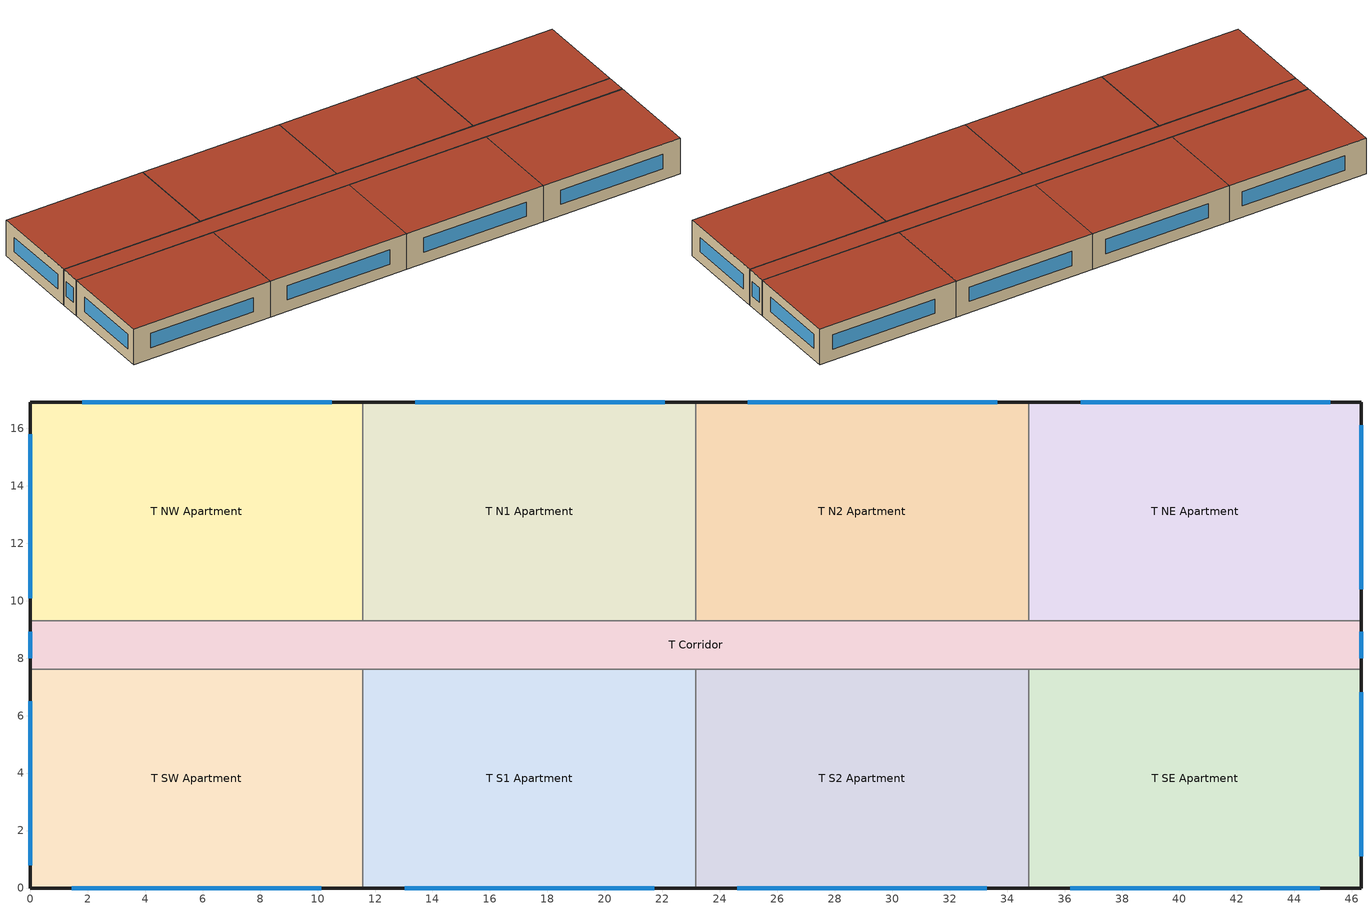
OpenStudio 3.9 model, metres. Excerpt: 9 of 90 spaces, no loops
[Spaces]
T N1 Apartment
 floor to F9 N1 Apartment: 23.16,16.92 23.16,9.3 11.58,9.3 11.58,16.92 z27.43
 wall outside: 23.16,16.92 11.58,16.92 z27.43:30.48
 wall to T NW Apartment: 11.58,16.92 11.58,9.3 z27.43:30.48
 wall to T Corridor: 11.58,9.3 23.16,9.3 z27.43:30.48
 wall to T N2 Apartment: 23.16,9.3 23.16,16.92 z27.43:30.48
 window: 22.08,16.92 13.4,16.92 z28.38:29.6
 roof outside: 23.16,9.3 23.16,16.92 11.58,16.92 11.58,9.3 z30.48
T N2 Apartment
 floor to F9 N2 Apartment: 34.75,16.92 34.75,9.3 23.16,9.3 23.16,16.92 z27.43
 wall outside: 34.75,16.92 23.16,16.92 z27.43:30.48
 wall to T NE Apartment: 34.75,9.3 34.75,16.92 z27.43:30.48
 wall to T Corridor: 23.16,9.3 34.75,9.3 z27.43:30.48
 window: 33.66,16.92 24.98,16.92 z28.38:29.6
 roof outside: 34.75,9.3 34.75,16.92 23.16,16.92 23.16,9.3 z30.48
T S2 Apartment
 floor to F9 S2 Apartment: 34.75,7.62 34.75,0 23.16,0 23.16,7.62 z27.43
 wall outside: 23.16,0 34.75,0 z27.43:30.48
 wall to T Corridor: 34.75,7.62 23.16,7.62 z27.43:30.48
 wall to T S1 Apartment: 23.16,7.62 23.16,0 z27.43:30.48
 wall to T SE Apartment: 34.75,0 34.75,7.62 z27.43:30.48
 window: 24.61,0 33.3,0 z28.38:29.6
 roof outside: 34.75,0 34.75,7.62 23.16,7.62 23.16,0 z30.48
T SW Apartment
 floor to F9 SW Apartment: 11.58,7.62 11.58,0 0,0 0,7.62 z27.43
 wall outside: 0,7.62 0,0 11.58,0 z27.43:30.48
 wall to T Corridor: 11.58,7.62 0,7.62 z27.43:30.48
 wall to T S1 Apartment: 11.58,0 11.58,7.62 z27.43:30.48
 window: 1.45,0 10.13,0 / 0,6.5 0,0.79 z28.38:29.6
 roof outside: 11.58,0 11.58,7.62 0,7.62 0,0 z30.48
T SE Apartment
 floor to F9 SE Apartment: 46.33,7.62 46.33,0 34.75,0 34.75,7.62 z27.43
 wall outside: 34.75,0 46.33,0 46.33,7.62 z27.43:30.48
 wall to T Corridor: 46.33,7.62 34.75,7.62 z27.43:30.48
 window: 36.19,0 44.88,0 / 46.33,1.1 46.33,6.81 z28.38:29.6
 roof outside: 46.33,0 46.33,7.62 34.75,7.62 34.75,0 z30.48
T S1 Apartment
 floor to F9 S1 Apartment: 23.16,7.62 23.16,0 11.58,0 11.58,7.62 z27.43
 wall outside: 11.58,0 23.16,0 z27.43:30.48
 wall to T Corridor: 23.16,7.62 11.58,7.62 z27.43:30.48
 window: 13.03,0 21.72,0 z28.38:29.6
 roof outside: 23.16,0 23.16,7.62 11.58,7.62 11.58,0 z30.48
T Corridor
 floor to F9 Corridor: 46.33,9.3 46.33,7.62 0,7.62 0,9.3 z27.43
 wall outside: 0,9.3 0,7.62 / 46.33,7.62 46.33,9.3 z27.43:30.48
 wall to T NE Apartment: 46.33,9.3 34.75,9.3 z27.43:30.48
 wall to T NW Apartment: 11.58,9.3 0,9.3 z27.43:30.48
 window: 46.33,8 46.33,8.91 / 0,8.91 0,8 z28.38:29.6
 roof outside: 46.33,7.62 46.33,9.3 0,9.3 0,7.62 z30.48
T NE Apartment
 floor to F9 NE Apartment: 46.33,16.92 46.33,9.3 34.75,9.3 34.75,16.92 z27.43
 wall outside: 46.33,9.3 46.33,16.92 34.75,16.92 z27.43:30.48
 window: 46.33,10.4 46.33,16.11 / 45.25,16.92 36.56,16.92 z28.38:29.6
 roof outside: 46.33,9.3 46.33,16.92 34.75,16.92 34.75,9.3 z30.48
T NW Apartment
 floor to F9 NW Apartment: 11.58,16.92 11.58,9.3 0,9.3 0,16.92 z27.43
 wall outside: 11.58,16.92 0,16.92 0,9.3 z27.43:30.48
 window: 0,15.8 0,10.08 / 10.5,16.92 1.81,16.92 z28.38:29.6
 roof outside: 11.58,9.3 11.58,16.92 0,16.92 0,9.3 z30.48
[Site]
New York-John F Kennedy Intl AP_NY_USA: Latitude {deg}=40.65; Longitude {deg}=-73.8; Time Zone {hr}=-5; Elevation {m}=5; Terrain=City
[Building]
-HighriseApartment-ASHRAE 169-2013-4A created: 2025-05-22 17:01:10 +0000: North Axis {deg}=0; Default Construction Set=90.1-2016 - HighApt - ASHRAE 169-2013-4A; Standards Number of Stories=10; Standards Number of Above Ground Stories=10; Standards Building Type=HighriseApartment
[SizingPeriod:DesignDay] Barometric Pressure {Pa}=101241; Rain Indicator=No; Snow Indicator=No; Day of Month=21; Daylight Saving Time Indicator=No; Humidity Condition Type=Wetbulb; Dry-Bulb Temperature Range Modifier Type=DefaultMultipliers
Name | Maximum Dry-Bulb Temperature {C} | Daily Dry-Bulb Temperature Range {deltaC} | Wind Speed {m/s} | Wind Direction {deg} | Month | Day Type | Wetbulb or DewPoint at Maximum Dry-Bulb {C} | Solar Model Indicator | ASHRAE Clear Sky Optical Depth for Beam Irradiance | ASHRAE Clear Sky Optical Depth for Diffuse Irradiance | Sky Clearness
New.York-John.F.Kennedy.Intl.AP_NY_USA Ann Clg .4% Condns DB=>MWB | 32.1 | 7.4 | 5.6 | 230 | 7 | SummerDesignDay | 23.1 | ASHRAETau | 0.541 | 1.8
New.York-John.F.Kennedy.Intl.AP_NY_USA Ann Clg .4% Condns WB=>MDB | 29.1 | 7.4 | 5.6 | 230 | 7 | SummerDesignDay | 25 | ASHRAETau | 0.541 | 1.8
New.York-John.F.Kennedy.Intl.AP_NY_USA Ann Htg 99.6% Condns DB | -10.7 | 0 | 7.5 | 320 | 1 | WinterDesignDay | -10.7 | ASHRAEClearSky |  |  | 0
[ClimateZones]
Climate Zone Institution Name 1=ASHRAE; Climate Zone Document Name 1=ANSI/ASHRAE Standard 169; Climate Zone Document Year 1=2006; Climate Zone Value 1=4A
[Site:WaterMainsTemperature]
Calculation Method=Correlation; Annual Average Outdoor Air Temperature {C}=12.4667; Maximum Difference In Monthly Average Outdoor Air Temperatures {deltaC}=25.2
[Site:GroundTemperature:Shallow]
6, 2.1, 1.1, 2, 7.2, 13.1, 18.7, 22.7, 23.9, 22, 17.5, 11.7
[Site:GroundTemperature:Deep]
11.8, 9, 7.2, 6.7, 7.7, 10.1, 13, 15.9, 17.8, 18.2, 17.1, 14.8
[Site:GroundTemperature:FCfactorMethod]
January Ground Temperature {C}=14; February Ground Temperature {C}=7.3; March Ground Temperature {C}=3.3; April Ground Temperature {C}=1.2; May Ground Temperature {C}=-0.2; June Ground Temperature {C}=5.6; July Ground Temperature {C}=10.9; August Ground Temperature {C}=16.1; September Ground Temperature {C}=21.7; October Ground Temperature {C}=25; November Ground Temperature {C}=24.8; December Ground Temperature {C}=19.9
[Material:NoMass] Thermal Absorptance=0.9; Solar Absorptance=0.7
Name | Roughness | Thermal Resistance {m2-K/W} | Visible Absorptance
CP02 CARPET PAD | VeryRough | 0.21648 | 0.8
Typical Insulation R-17.04 | Smooth | 3.00072 | 0.7
Typical Carpet Pad | Smooth | 0.21648 | 0.8
Typical Insulation R-13.45 | Smooth | 2.368 | 0.7
Typical Insulation R-30.13 | Smooth | 5.30668 | 0.7
Typical Insulation R-1.85 | Smooth | 0.326262 | 0.7
Typical Insulation R-2.38 | Smooth | 0.418404 | 0.7
[Material]
Name | Roughness | Thickness {m} | Conductivity {W/m-K} | Density {kg/m3} | Specific Heat {J/kg-K} | Thermal Absorptance | Solar Absorptance | Visible Absorptance
100mm Normalweight concrete floor | MediumSmooth | 0.1016 | 2.31 | 2322 | 832
G01 13mm gypsum board | Smooth | 0.0127 | 0.16 | 800 | 1090 | 0.9 | 0.7 | 0.5
4 in. Normalweight Concrete Floor | MediumRough | 0.1016 | 2.31 | 2322 | 832 | 0.9 | 0.7 | 0.7
25mm Stucco | Smooth | 0.0254 | 0.72 | 1856 | 840 | 0.9 | 0.7 | 0.7
5/8 in. Gypsum Board | MediumSmooth | 0.0159 | 0.16 | 800 | 1090 | 0.9 | 0.7 | 0.7
Roof Membrane | VeryRough | 0.0095 | 0.16 | 1121.29 | 1460 | 0.9 | 0.7 | 0.7
Metal Roof Surface; F08 Metal surface | Smooth | 0.0008 | 45.28 | 7824 | 500 | 0.9 | 0.7 | 0.7
6 in. Normalweight Concrete Floor | MediumRough | 0.1524 | 2.31 | 2322 | 832 | 0.9 | 0.7 | 0.7
8 in. Concrete Block Basement Wall | MediumRough | 0.2032 | 1.326 | 1842 | 912 | 0.9 | 0.7 | 0.7
G05 25mm wood | MediumSmooth | 0.0254 | 0.15 | 608 | 1630 | 0.9 | 0.5 | 0.5
Std Wood 6inch | MediumSmooth | 0.15 | 0.12 | 540 | 1210 | 0.9 | 0.7 | 0.7
[DefaultConstructionSet]
90.1-2016 - HighApt - ASHRAE 169-2013-4A: Default Exterior Surface Constructions=Default Surface Constructions 1; Default Interior Surface Constructions=Default Surface Constructions 2; Default Ground Contact Surface Constructions=Default Surface Constructions 3; Default Exterior SubSurface Constructions=Default Sub Surface Constructions 1; Default Interior SubSurface Constructions=Default Sub Surface Constructions 2; Interior Partition Construction=Typical Interior Partition
[DefaultSurfaceConstructions]
Name | Floor Construction | Wall Construction | Roof Ceiling Construction
Default Surface Constructions 1 | Typical Insulated Exterior Mass Floor R-19.61 | Typical Insulated Steel Framed Exterior Wall R-15.63 | Typical IEAD Roof R-31.25
Default Surface Constructions 2 | Typical Interior Floor | Typical Interior Wall | Typical Interior Ceiling
Default Surface Constructions 3 | Typical Insulated Carpeted 6in Slab Floor | Typical Insulated Basement Mass Wall
[Construction]
Typical Insulated Exterior Mass Floor R-19.61: Typical Insulation R-17.04, 4 in. Normalweight Concrete Floor, Typical Carpet Pad
Typical Insulated Steel Framed Exterior Wall R-15.63: 25mm Stucco, 5/8 in. Gypsum Board, Typical Insulation R-13.45, 5/8 in. Gypsum Board
Typical IEAD Roof R-31.25: Roof Membrane, Typical Insulation R-30.13, Metal Roof Surface
Typical Interior Floor: 100mm Normalweight concrete floor, CP02 CARPET PAD
Typical Interior Wall: G01 13mm gypsum board, G01 13mm gypsum board
Typical Interior Ceiling: CP02 CARPET PAD, 100mm Normalweight concrete floor
Typical Insulated Carpeted 6in Slab Floor: 6 in. Normalweight Concrete Floor, Typical Carpet Pad
Typical Insulated Basement Mass Wall: 8 in. Concrete Block Basement Wall
U 0.38 SHGC 0.36 Simple Glazing: U 0.38 SHGC 0.36 Simple Glazing
U 0.46 SHGC 0.36 Simple Glazing: U 0.46 SHGC 0.36 Simple Glazing
Typical Insulated Metal Door R-2.7: F08 Metal surface, Typical Insulation R-1.85
U 0.68 SHGC 0.36 Simple Glazing: U 0.68 SHGC 0.36 Simple Glazing
Typical Overhead Door R-3.23: Typical Insulation R-2.38
U 0.5 SHGC 0.4 Simple Glazing: U 0.5 SHGC 0.4 Simple Glazing
Typical Interior Window: Clear 3mm
Typical Interior Door; Typical Interior Partition: G05 25mm wood
InteriorFurnishings: Std Wood 6inch
[DefaultSubSurfaceConstructions]
Name | Fixed Window Construction | Operable Window Construction | Door Construction | Glass Door Construction | Overhead Door Construction | Skylight Construction | Tubular Daylight Dome Construction | Tubular Daylight Diffuser Construction
Default Sub Surface Constructions 1 | U 0.38 SHGC 0.36 Simple Glazing | U 0.46 SHGC 0.36 Simple Glazing | Typical Insulated Metal Door R-2.7 | U 0.68 SHGC 0.36 Simple Glazing | Typical Overhead Door R-3.23 | U 0.5 SHGC 0.4 Simple Glazing | Typical Interior Window | Typical Interior Window
Default Sub Surface Constructions 2 | Typical Interior Window | Typical Interior Window | Typical Interior Door
[WindowMaterial:SimpleGlazingSystem] Visible Transmittance=0.81
Name | U-Factor {W/m2-K} | Solar Heat Gain Coefficient
U 0.38 SHGC 0.36 Simple Glazing | 2.15774 | 0.36
U 0.46 SHGC 0.36 Simple Glazing | 2.612 | 0.36
U 0.68 SHGC 0.36 Simple Glazing | 3.86122 | 0.36
U 0.5 SHGC 0.4 Simple Glazing | 2.83913 | 0.4
[WindowMaterial:Glazing]
Clear 3mm: Optical Data Type=SpectralAverage; Thickness {m}=0.003; Solar Transmittance at Normal Incidence=0.837; Front Side Solar Reflectance at Normal Incidence=0.075; Back Side Solar Reflectance at Normal Incidence=0.075; Visible Transmittance at Normal Incidence=0.898; Front Side Visible Reflectance at Normal Incidence=0.081; Back Side Visible Reflectance at Normal Incidence=0.081; Infrared Transmittance at Normal Incidence=0; Front Side Infrared Hemispherical Emissivity=0.84; Back Side Infrared Hemispherical Emissivity=0.84; Conductivity {W/m-K}=0.9; Dirt Correction Factor for Solar and Visible Transmittance=1; Solar Diffusing=No
[Space] Building Story=Building Story 10; Part of Total Floor Area=Yes
Name | Space Type | Thermal Zone
T S2 Apartment | HighriseApartment Apartment_topfloor_NS | T S2 Apartment ZN
T N1 Apartment | HighriseApartment Apartment_topfloor_NS | T N1 Apartment ZN
T N2 Apartment | HighriseApartment Apartment_topfloor_NS | T N2 Apartment ZN
T SW Apartment | HighriseApartment Apartment_topfloor_WE | T SW Apartment ZN
T S1 Apartment | HighriseApartment Apartment_topfloor_NS | T S1 Apartment ZN
T SE Apartment | HighriseApartment Apartment_topfloor_WE | T SE Apartment ZN
T NW Apartment | HighriseApartment Apartment_topfloor_WE | T NW Apartment ZN
T NE Apartment | HighriseApartment Apartment_topfloor_WE | T NE Apartment ZN
T Corridor | HighriseApartment Corridor_topfloor | T Corridor ZN
[BuildingStory]
Building Story 10: Nominal Z Coordinate {m}=27.4307
[SpaceType] Standards Building Type=HighriseApartment
Name | Default Schedule Set | Design Specification Outdoor Air Object | Standards Space Type
HighriseApartment Corridor_topfloor | HighriseApartment Corridor_topfloor Schedule Set | HighriseApartment Corridor_topfloor Ventilation | Corridor_topfloor
HighriseApartment Apartment_topfloor_WE | HighriseApartment Apartment_topfloor_WE Schedule Set | HighriseApartment Apartment_topfloor_WE Ventilation | Apartment_topfloor_WE
HighriseApartment Apartment_topfloor_NS | HighriseApartment Apartment_topfloor_NS Schedule Set | HighriseApartment Apartment_topfloor_NS Ventilation | Apartment_topfloor_NS
[People:Definition] Number of People Calculation Method=People/Area; People per Space Floor Area {person/m2}=0.0283091; Fraction Radiant=0.3
HighriseApartment Apartment_topfloor_NS People Definition; HighriseApartment Apartment_topfloor_WE People Definition
[People] Work Efficiency Schedule=Work Efficiency Schedule; Clothing Insulation Schedule=Clothing Schedule; Air Velocity Schedule=Air Velocity Schedule; Multiplier=1
Name | People Definition | Space or SpaceType
HighriseApartment Apartment_topfloor_NS People | HighriseApartment Apartment_topfloor_NS People Definition | HighriseApartment Apartment_topfloor_NS
HighriseApartment Apartment_topfloor_WE People | HighriseApartment Apartment_topfloor_WE People Definition | HighriseApartment Apartment_topfloor_WE
[Lights:Definition] Design Level Calculation Method=Watts/Area; Fraction Radiant=0.6; Fraction Visible=0.2; Return Air Fraction=0
Name | Watts per Space Floor Area {W/m2}
HighriseApartment Apartment_topfloor_NS Lights Definition; HighriseApartment Apartment_topfloor_WE Lights Definition | 6.45835
HighriseApartment Apartment_topfloor_NS Additional Lights Definition; HighriseApartment Apartment_topfloor_WE Additional Lights Definition | 2.90626
HighriseApartment Corridor_topfloor Lights Definition | 7.10418
[Lights] Fraction Replaceable=1
Name | Lights Definition | Space or SpaceType
HighriseApartment Apartment_topfloor_NS Lights | HighriseApartment Apartment_topfloor_NS Lights Definition | HighriseApartment Apartment_topfloor_NS
HighriseApartment Apartment_topfloor_NS Additional Lights | HighriseApartment Apartment_topfloor_NS Additional Lights Definition | HighriseApartment Apartment_topfloor_NS
HighriseApartment Apartment_topfloor_WE Lights | HighriseApartment Apartment_topfloor_WE Lights Definition | HighriseApartment Apartment_topfloor_WE
HighriseApartment Apartment_topfloor_WE Additional Lights | HighriseApartment Apartment_topfloor_WE Additional Lights Definition | HighriseApartment Apartment_topfloor_WE
HighriseApartment Corridor_topfloor Lights | HighriseApartment Corridor_topfloor Lights Definition | HighriseApartment Corridor_topfloor
[ElectricEquipment:Definition] Fraction Latent=0
Name | Design Level Calculation Method | Watts per Space Floor Area {W/m2} | Fraction Radiant | Fraction Lost | Design Level {W}
HighriseApartment Apartment_topfloor_NS Elec Equip Definition; HighriseApartment Apartment_topfloor_WE Elec Equip Definition | Watts/Area | 6.67 | 0.5 | 0
T Corridor Electric Equipment Definition1 | EquipmentLevel |  | 0 | 0.95 | 20370
T Corridor Electric Equipment Definition2 | EquipmentLevel |  | 0 | 0.95 | 63
[ElectricEquipment]
Name | Electric Equipment Definition | Space or SpaceType | Schedule
HighriseApartment Apartment_topfloor_NS Elec Equip | HighriseApartment Apartment_topfloor_NS Elec Equip Definition | HighriseApartment Apartment_topfloor_NS
HighriseApartment Apartment_topfloor_WE Elec Equip | HighriseApartment Apartment_topfloor_WE Elec Equip Definition | HighriseApartment Apartment_topfloor_WE
T Corridor_Elevators_Equip | T Corridor Electric Equipment Definition1 | T Corridor | ApartmentMidRise BLDG_ELEVATORS
Elevators_Lights_Fan | T Corridor Electric Equipment Definition2 | T Corridor | ApartmentMidRise ELEV_LIGHT_FAN_SCH_ADD_DF
[DesignSpecification:OutdoorAir]
Name | Outdoor Air Method | Outdoor Air Flow Air Changes per Hour {1/hr} | Outdoor Air Flow per Person {m3/s-person} | Outdoor Air Flow per Floor Area {m3/s-m2}
HighriseApartment Apartment_topfloor_NS Ventilation; HighriseApartment Apartment_topfloor_WE Ventilation | Sum | 0.35
HighriseApartment Corridor_topfloor Ventilation |  | 0 | 0 | 0
[DefaultScheduleSet]
Name | Number of People Schedule | People Activity Level Schedule | Lighting Schedule | Electric Equipment Schedule
HighriseApartment Apartment_topfloor_NS Schedule Set; HighriseApartment Apartment_topfloor_WE Schedule Set | ApartmentHighRise OCC_APT_SCH | ApartmentMidRise Activity Schedule | ApartmentHighRise LTG_APT_SCH | ApartmentHighRise EQP_APT_SCH
HighriseApartment Corridor_topfloor Schedule Set | ApartmentMidRise All Off |  | ApartmentHighRise LTG_COR_SCH_2013 | ApartmentMidRise BLDG_ELEVATORS
[ThermostatSetpoint:DualSetpoint]
Name | Heating Setpoint Temperature Schedule | Cooling Setpoint Temperature Schedule
HighriseApartment Corridor_topfloor Thermostat 1
HighriseApartment Apartment_topfloor_NS Thermostat 1; HighriseApartment Apartment_topfloor_NS Thermostat 2; HighriseApartment Apartment_topfloor_WE Thermostat 1; HighriseApartment Apartment_topfloor_WE Thermostat 2; HighriseApartment Apartment_topfloor_NS Thermostat 3; HighriseApartment Apartment_topfloor_NS Thermostat 4; HighriseApartment Apartment_topfloor_WE Thermostat 3; HighriseApartment Apartment_topfloor_WE Thermostat 4 | ApartmentHighRise HTGSETP_APT_SCH | ApartmentHighRise CLGSETP_APT_SCH
[SpaceInfiltration:DesignFlowRate] Design Flow Rate Calculation Method=Flow/ExteriorArea; Flow per Exterior Surface Area {m3/s-m2}=0.000570329; Constant Term Coefficient=0.105806; Temperature Term Coefficient=0.014454; Velocity Term Coefficient=0; Velocity Squared Term Coefficient=0.0214411
Name | Space or SpaceType | Schedule
T Corridor HVAC On Infiltration | T Corridor | Infiltration HVAC On Schedule
T Corridor HVAC Off Infiltration | T Corridor | Infiltration HVAC Off Schedule
T SE Apartment HVAC On Infiltration | T SE Apartment | Infiltration HVAC On Schedule
T SE Apartment HVAC Off Infiltration | T SE Apartment | Infiltration HVAC Off Schedule
T NE Apartment HVAC On Infiltration | T NE Apartment | Infiltration HVAC On Schedule
T NE Apartment HVAC Off Infiltration | T NE Apartment | Infiltration HVAC Off Schedule
T S1 Apartment HVAC On Infiltration | T S1 Apartment | Infiltration HVAC On Schedule
T S1 Apartment HVAC Off Infiltration | T S1 Apartment | Infiltration HVAC Off Schedule
T S2 Apartment HVAC On Infiltration | T S2 Apartment | Infiltration HVAC On Schedule
T S2 Apartment HVAC Off Infiltration | T S2 Apartment | Infiltration HVAC Off Schedule
T NW Apartment HVAC On Infiltration | T NW Apartment | Infiltration HVAC On Schedule
T NW Apartment HVAC Off Infiltration | T NW Apartment | Infiltration HVAC Off Schedule
T SW Apartment HVAC On Infiltration | T SW Apartment | Infiltration HVAC On Schedule
T SW Apartment HVAC Off Infiltration | T SW Apartment | Infiltration HVAC Off Schedule
T N1 Apartment HVAC On Infiltration | T N1 Apartment | Infiltration HVAC On Schedule
T N1 Apartment HVAC Off Infiltration | T N1 Apartment | Infiltration HVAC Off Schedule
T N2 Apartment HVAC On Infiltration | T N2 Apartment | Infiltration HVAC On Schedule
T N2 Apartment HVAC Off Infiltration | T N2 Apartment | Infiltration HVAC Off Schedule
[ThermalZone] Use Ideal Air Loads=No
Name | Thermostat
T Corridor ZN | HighriseApartment Corridor_topfloor Thermostat 1
T N1 Apartment ZN | HighriseApartment Apartment_topfloor_NS Thermostat 1
T N2 Apartment ZN | HighriseApartment Apartment_topfloor_NS Thermostat 2
T NE Apartment ZN | HighriseApartment Apartment_topfloor_WE Thermostat 1
T NW Apartment ZN | HighriseApartment Apartment_topfloor_WE Thermostat 2
T S1 Apartment ZN | HighriseApartment Apartment_topfloor_NS Thermostat 3
T S2 Apartment ZN | HighriseApartment Apartment_topfloor_NS Thermostat 4
T SE Apartment ZN | HighriseApartment Apartment_topfloor_WE Thermostat 3
T SW Apartment ZN | HighriseApartment Apartment_topfloor_WE Thermostat 4
[Sizing:Zone] Zone Cooling Design Supply Air Temperature Input Method=SupplyAirTemperature; Zone Cooling Design Supply Air Temperature {C}=14; Zone Cooling Design Supply Air Temperature Difference {deltaC}=11.11; Zone Heating Design Supply Air Temperature Input Method=SupplyAirTemperature; Zone Heating Design Supply Air Temperature {C}=40; Zone Heating Design Supply Air Temperature Difference {deltaC}=11.11; Zone Cooling Design Supply Air Humidity Ratio {kg-H2O/kg-air}=0.0085; Zone Heating Design Supply Air Humidity Ratio {kg-H2O/kg-air}=0.008; Cooling Design Air Flow Method=DesignDay; Heating Design Air Flow Method=DesignDay; Account for Dedicated Outdoor Air System=No; Dedicated Outdoor Air System Control Strategy=NeutralSupplyAir; Dedicated Outdoor Air Low Setpoint Temperature for Design {C}=autosize; Dedicated Outdoor Air High Setpoint Temperature for Design {C}=autosize; Zone Load Sizing Method=Sensible Load Only No Latent Load; Zone Latent Cooling Design Supply Air Humidity Ratio Input Method=HumidityRatioDifference; Zone Cooling Design Supply Air Humidity Ratio Difference {kgWater/kgDryAir}=0.005; Zone Latent Heating Design Supply Air Humidity Ratio Input Method=HumidityRatioDifference; Zone Humidification Design Supply Air Humidity Ratio Difference {kgWater/kgDryAir}=0.005; Sizing Option=Coincident
F2 Corridor ZN; F3 Corridor ZN; F4 Corridor ZN; F6 Corridor ZN; F7 Corridor ZN; F8 Corridor ZN; F9 Corridor ZN; G Corridor ZN; M Corridor ZN; T Corridor ZN
[AvailabilityManager:NightCycle] Applicability Schedule=Always On Discrete; Control Type=CycleOnAny; Thermostat Tolerance {deltaC}=1; Cycling Run Time {s}=1800
Availability Manager Night Cycle 1; Availability Manager Night Cycle 2; Availability Manager Night Cycle 3; Availability Manager Night Cycle 4; Availability Manager Night Cycle 5; Availability Manager Night Cycle 6; Availability Manager Night Cycle 7; Availability Manager Night Cycle 8; Availability Manager Night Cycle 9; Availability Manager Night Cycle 10; Availability Manager Night Cycle 11; Availability Manager Night Cycle 12; Availability Manager Night Cycle 13; Availability Manager Night Cycle 14; Availability Manager Night Cycle 15; Availability Manager Night Cycle 16; Availability Manager Night Cycle 17; Availability Manager Night Cycle 18; Availability Manager Night Cycle 19; Availability Manager Night Cycle 20; Availability Manager Night Cycle 21; Availability Manager Night Cycle 22; Availability Manager Night Cycle 23; Availability Manager Night Cycle 24; Availability Manager Night Cycle 25; Availability Manager Night Cycle 26; Availability Manager Night Cycle 27; Availability Manager Night Cycle 28; Availability Manager Night Cycle 29; Availability Manager Night Cycle 30; Availability Manager Night Cycle 31; Availability Manager Night Cycle 32; Availability Manager Night Cycle 33; Availability Manager Night Cycle 34; Availability Manager Night Cycle 35; Availability Manager Night Cycle 36; Availability Manager Night Cycle 37; Availability Manager Night Cycle 38; Availability Manager Night Cycle 39; Availability Manager Night Cycle 40; Availability Manager Night Cycle 41; Availability Manager Night Cycle 42; Availability Manager Night Cycle 43; Availability Manager Night Cycle 44; Availability Manager Night Cycle 45; Availability Manager Night Cycle 46; Availability Manager Night Cycle 47; Availability Manager Night Cycle 48; Availability Manager Night Cycle 49; Availability Manager Night Cycle 50; Availability Manager Night Cycle 51; Availability Manager Night Cycle 52; Availability Manager Night Cycle 53; Availability Manager Night Cycle 54; Availability Manager Night Cycle 55; Availability Manager Night Cycle 56; Availability Manager Night Cycle 57; Availability Manager Night Cycle 58; Availability Manager Night Cycle 59; Availability Manager Night Cycle 60; Availability Manager Night Cycle 61; Availability Manager Night Cycle 62; Availability Manager Night Cycle 63; Availability Manager Night Cycle 64; Availability Manager Night Cycle 65; Availability Manager Night Cycle 66; Availability Manager Night Cycle 67; Availability Manager Night Cycle 68; Availability Manager Night Cycle 69; Availability Manager Night Cycle 70; Availability Manager Night Cycle 71; Availability Manager Night Cycle 72; Availability Manager Night Cycle 73; Availability Manager Night Cycle 74; Availability Manager Night Cycle 75; Availability Manager Night Cycle 76; Availability Manager Night Cycle 77; Availability Manager Night Cycle 78; Availability Manager Night Cycle 79; Availability Manager Night Cycle 80
[EnergyManagementSystem:Sensor]
Facility_Int_LTG: Output Variable or Output Meter=InteriorLights:Electricity
[EnergyManagementSystem:Program]
Transformer_Load_Prog: SET Wired_LTG = Facility_Int_LTG*0.0015
[EnergyManagementSystem:ProgramCallingManager]
Transformer_Load_Prog_Manager: AfterPredictorAfterHVACManagers; Transformer_Load_Prog
[EnergyManagementSystem:OutputVariable]
Wired_LTG: EMS Variable=Wired_LTG; Type of Data in Variable=Summed; Update Frequency=ZoneTimeStep; Units=J
[ElectricLoadCenter:Transformer]
Transformer_1: Availability Schedule=Always On Discrete; Transformer Usage=PowerInFromGrid; Rated Capacity {VA}=75000; Phase=3; Conductor Material=Aluminum; Full Load Temperature Rise {C}=150; Fraction of Eddy Current Losses=0.1; Performance Input Method=NominalEfficiency; Nameplate Efficiency=0.986; Per Unit Load for Nameplate Efficiency=0.35; Reference Temperature for Nameplate Efficiency {C}=75; Consider Transformer Loss for Utility Cost=Yes; Meter Name 1=Wired_LTG_Electricity; Meter Name 2=Wired_Int_EQUIP
[InternalMass:Definition]
Internal Mass Definition 1: Construction=InteriorFurnishings; Design Level Calculation Method=SurfaceArea/Area; Surface Area per Space Floor Area=2
[InternalMass] Internal Mass Definition=Internal Mass Definition 1; Multiplier=1
Name | Space or SpaceType
T SE Apartment Mass | T SE Apartment
T NE Apartment Mass | T NE Apartment
T S1 Apartment Mass | T S1 Apartment
T S2 Apartment Mass | T S2 Apartment
T NW Apartment Mass | T NW Apartment
T SW Apartment Mass | T SW Apartment
T N1 Apartment Mass | T N1 Apartment
T N2 Apartment Mass | T N2 Apartment
[Exterior:Lights:Definition]
NonDimming Exterior Lights Def: Design Level {W}=7500.913
[Exterior:Lights]
NonDimming Exterior Lights Def: Exterior Lights Definition=NonDimming Exterior Lights Def; Schedule=ApartmentHighRise Exterior_Lgt_ALWAYS_ON; Control Option=AstronomicalClock
[HeatExchanger:AirToAir:SensibleAndLatent]
Office ZN PSZ-AC ERV: Availability Schedule=Always On Discrete; Nominal Supply Air Flow Rate {m3/s}=autosize; Sensible Effectiveness at 100% Heating Air Flow=0.7; Latent Effectiveness at 100% Heating Air Flow=0.6; Sensible Effectiveness at 100% Cooling Air Flow=0.75; Latent Effectiveness at 100% Cooling Air Flow=0.6; Nominal Electric Power {W}=77.3409; Supply Air Outlet Temperature Control=Yes; Heat Exchanger Type=Rotary; Frost Control Type=ExhaustOnly; Threshold Temperature {C}=-23.3; Initial Defrost Time Fraction=0.167; Rate of Defrost Time Fraction Increase {1/K}=1.44; Economizer Lockout=Yes; Sensible Effectiveness of Heating Air Flow Curve=Office ZN PSZ-AC ERV_SensHeatEff; Latent Effectiveness of Heating Air Flow Curve=Office ZN PSZ-AC ERV_LatHeatEff; Sensible Effectiveness of Cooling Air Flow Curve=Office ZN PSZ-AC ERV_SensCoolEff; Latent Effectiveness of Cooling Air Flow Curve=Office ZN PSZ-AC ERV_LatCoolEff
[SetpointManager:OutdoorAirPretreat]
Setpoint Manager Outdoor Air Pretreat 72: Minimum Setpoint Temperature {C}=-99; Maximum Setpoint Temperature {C}=99; Minimum Setpoint Humidity Ratio {kgWater/kgDryAir}=1e-05; Maximum Setpoint Humidity Ratio {kgWater/kgDryAir}=1; Setpoint Node or NodeList=Office ZN PSZ-AC ERV Primary Outlet Air Node
[Fan:ZoneExhaust]
T SW Apartment ZN Exhaust Fan: Fan Total Efficiency=0.303158; Pressure Rise {Pa}=233.6875; Maximum Flow Rate {m3/s}=0.000294102; System Availability Manager Coupling Mode=Decoupled
[Schedule:Constant]
Name | Value
Always On Discrete; Infiltration HVAC Off Schedule | 1
Infiltration HVAC On Schedule | 0
[Schedule:Ruleset]
Name | Default Day Schedule | Summer Design Day Schedule | Winter Design Day Schedule
Clothing Schedule | Clothing Schedule Default Winter Clothes
Air Velocity Schedule | Air Velocity Schedule Default
Work Efficiency Schedule | Work Efficiency Schedule Default
ApartmentHighRise OCC_APT_SCH | ApartmentHighRise OCC_APT_SCH Default | ApartmentHighRise OCC_APT_SCH Summer Design Day | ApartmentHighRise OCC_APT_SCH Winter Design Day
ApartmentMidRise Activity Schedule | ApartmentMidRise Activity Schedule Default | ApartmentMidRise Activity Schedule Summer Design Day | ApartmentMidRise Activity Schedule Winter Design Day
ApartmentHighRise LTG_APT_SCH | ApartmentHighRise LTG_APT_SCH Default | ApartmentHighRise LTG_APT_SCH Summer Design Day | ApartmentHighRise LTG_APT_SCH Winter Design Day
ApartmentHighRise EQP_APT_SCH | ApartmentHighRise EQP_APT_SCH Default | ApartmentHighRise EQP_APT_SCH Summer Design Day | ApartmentHighRise EQP_APT_SCH Winter Design Day
ApartmentHighRise HTGSETP_APT_SCH | ApartmentHighRise HTGSETP_APT_SCH Default | ApartmentHighRise HTGSETP_APT_SCH Summer Design Day | ApartmentHighRise HTGSETP_APT_SCH Winter Design Day
ApartmentHighRise CLGSETP_APT_SCH | ApartmentHighRise CLGSETP_APT_SCH Default | ApartmentHighRise CLGSETP_APT_SCH Summer Design Day | ApartmentHighRise CLGSETP_APT_SCH Winter Design Day
ApartmentMidRise All Off | ApartmentMidRise All Off Default | ApartmentMidRise All Off Summer Design Day | ApartmentMidRise All Off Winter Design Day
ApartmentHighRise LTG_COR_SCH_2013 | ApartmentHighRise LTG_COR_SCH_2013 Default | ApartmentHighRise LTG_COR_SCH_2013 Summer Design Day | ApartmentHighRise LTG_COR_SCH_2013 Winter Design Day
ApartmentMidRise BLDG_ELEVATORS | ApartmentMidRise BLDG_ELEVATORS Default | ApartmentMidRise BLDG_ELEVATORS Summer Design Day | ApartmentMidRise BLDG_ELEVATORS Winter Design Day
ApartmentMidRise ELEV_LIGHT_FAN_SCH_ADD_DF | ApartmentMidRise ELEV_LIGHT_FAN_SCH_ADD_DF Default | ApartmentMidRise ELEV_LIGHT_FAN_SCH_ADD_DF Summer Design Day | ApartmentMidRise ELEV_LIGHT_FAN_SCH_ADD_DF Winter Design Day
ApartmentHighRise Exterior_Lgt_ALWAYS_ON | ApartmentHighRise Exterior_Lgt_ALWAYS_ON Default | ApartmentHighRise Exterior_Lgt_ALWAYS_ON Summer Design Day | ApartmentHighRise Exterior_Lgt_ALWAYS_ON Winter Design Day
[Schedule:Day]
Clothing Schedule Default Winter Clothes: 24, 0, 1
Clothing Schedule Summer Clothes: 24, 0, 0.5
Air Velocity Schedule Default: 24, 0, 0.2
Work Efficiency Schedule Default: 24, 0, 0
ApartmentHighRise OCC_APT_SCH Default; ApartmentHighRise OCC_APT_SCH Winter Design Day; ApartmentHighRise OCC_APT_SCH Summer Design Day: No, 7, 0, 1, 8, 0, 0.85, 9, 0, 0.39, 16, 0, 0.25, 17, 0, 0.3, 18, 0, 0.52, 21, 0, 0.87, 24, 0, 1
ApartmentMidRise Activity Schedule Default; ApartmentMidRise Activity Schedule Winter Design Day; ApartmentMidRise Activity Schedule Summer Design Day: No, 24, 0, 95
ApartmentHighRise LTG_APT_SCH Default; ApartmentHighRise LTG_APT_SCH Winter Design Day; ApartmentHighRise LTG_APT_SCH Summer Design Day: No, 4, 0, 0.011316, 5, 0, 0.0339481, 6, 0, 0.0735542, 7, 0, 0.0792122, 8, 0, 0.0735542, 9, 0, 0.0339481, 15, 0, 0.0226321, 16, 0, 0.0396061, 17, 0, 0.0792122, 18, 0, 0.11316, 19, 0, 0.152766, 21, 0, 0.181056, 22, 0, 0.124476, 23, 0, 0.0678962, 24, 0, 0.0282901
ApartmentHighRise EQP_APT_SCH Default; ApartmentHighRise EQP_APT_SCH Winter Design Day; ApartmentHighRise EQP_APT_SCH Summer Design Day: No, 1, 0, 0.45, 2, 0, 0.41, 3, 0, 0.39, 5, 0, 0.38, 6, 0, 0.43, 7, 0, 0.54, 8, 0, 0.65, 9, 0, 0.66, 10, 0, 0.67, 11, 0, 0.69, 12, 0, 0.7, 13, 0, 0.69, 14, 0, 0.66, 15, 0, 0.65, 16, 0, 0.68, 17, 0, 0.8, 19, 0, 1, 20, 0, 0.93, 21, 0, 0.89, 22, 0, 0.85, 23, 0, 0.71, 24, 0, 0.58
ApartmentHighRise HTGSETP_APT_SCH Default; ApartmentHighRise HTGSETP_APT_SCH Winter Design Day; ApartmentHighRise CLGSETP_APT_SCH Winter Design Day: No, 24, 0, 21.7
ApartmentHighRise HTGSETP_APT_SCH Summer Design Day; ApartmentHighRise CLGSETP_APT_SCH Default; ApartmentHighRise CLGSETP_APT_SCH Summer Design Day: No, 24, 0, 24.4
ApartmentMidRise All Off Default; ApartmentMidRise All Off Winter Design Day; ApartmentMidRise All Off Summer Design Day: No, 24, 0, 0
ApartmentHighRise LTG_COR_SCH_2013 Default; ApartmentHighRise LTG_COR_SCH_2013 Winter Design Day; ApartmentHighRise LTG_COR_SCH_2013 Summer Design Day: No, 24, 0, 0.576875
ApartmentMidRise BLDG_ELEVATORS Default; ApartmentMidRise ELEV_LIGHT_FAN_SCH_ADD_DF Default: No, 4, 0, 0.05, 5, 0, 0.1, 6, 0, 0.2, 7, 0, 0.4, 9, 0, 0.5, 10, 0, 0.35, 16, 0, 0.15, 17, 0, 0.35, 19, 0, 0.5, 21, 0, 0.4, 22, 0, 0.3, 23, 0, 0.2, 24, 0, 0.1
ApartmentMidRise BLDG_ELEVATORS Summer Design Day; ApartmentMidRise ELEV_LIGHT_FAN_SCH_ADD_DF Summer Design Day: No, 24, 0, 0.5
ApartmentMidRise BLDG_ELEVATORS Winter Design Day; ApartmentMidRise ELEV_LIGHT_FAN_SCH_ADD_DF Winter Design Day: No, 24, 0, 0.05
ApartmentHighRise Exterior_Lgt_ALWAYS_ON Default; ApartmentHighRise Exterior_Lgt_ALWAYS_ON Winter Design Day; ApartmentHighRise Exterior_Lgt_ALWAYS_ON Summer Design Day: No, 24, 0, 1
[Schedule:Rule]
Schedule Rule 1: Schedule Ruleset=Clothing Schedule; Rule Order=0; Day Schedule=Clothing Schedule Summer Clothes; Date Specification Type=DateRange; Start Month=5; Start Day=1; End Month=9; End Day=30
[Table:Lookup]
Office ZN PSZ-AC ERV_SensHeatEff: DivisorOnly, 0.7, 0, 10, Dimensionless, 0.7, 0.7
Office ZN PSZ-AC ERV_LatHeatEff; Office ZN PSZ-AC ERV_LatCoolEff: DivisorOnly, 0.6, 0, 10, Dimensionless, 0.6, 0.6
Office ZN PSZ-AC ERV_SensCoolEff: DivisorOnly, 0.75, 0, 10, Dimensionless, 0.75, 0.75
